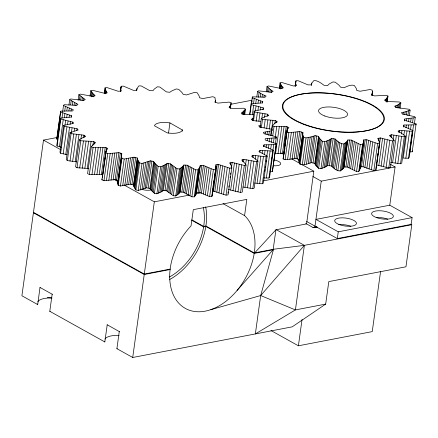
<?xml version="1.0" encoding="UTF-8"?>
<svg xmlns="http://www.w3.org/2000/svg" width="438" height="438" viewBox="0 0 438 438"><rect width="100%" height="100%" fill="white"/><g stroke="black" fill="none" stroke-linecap="round" stroke-linejoin="round"><path stroke-width="0.66" d="M372.404 93.124L371.616 94.827L374.583 95.911L386.19 95.287L387.991 96.07L386.36 98.753L384.471 100.203L386.907 101.457L399.456 101.994L400.858 102.864L397.48 105.12L394.594 106.242L396.357 107.6L409.18 109.265L410.099 110.179L405.15 111.882L401.427 112.621L402.429 114.006L414.83 116.705L415.224 117.614L404.602 118.994L404.789 120.33L416.1 123.921L415.947 124.775L403.956 125.016L403.316 126.232L412.925 130.524L412.235 131.274L399.516 130.36L398.082 131.395L401.367 133.141L405.478 136.152L404.285 136.766L391.528 134.74L389.382 135.539L391.731 137.417L394.156 140.505L392.525 140.943L380.419 137.926L377.671 138.435L378.958 140.346L379.576 143.352L377.594 143.587L366.787 139.738L363.589 139.936L363.743 141.775L362.516 144.529L360.288 144.556L351.364 140.083L347.887 139.957L346.907 141.622L343.901 143.982C340.315 144.053 337.446 141.271 334.993 138.939L331.424 138.501L327.679 165.493L325.609 166.894L320.983 168.729L318.64 168.34L315.721 165.257L314.796 163.358L311.33 162.629C307.766 163.807 303.808 165.537 300.079 164.338L299.138 162.268L298.946 160.368L302.91 132.511L299.729 131.531L288.839 132.725L286.874 132.002L287.585 129.161L288.932 127.578L286.211 126.396L274.051 126.44L272.441 125.607L274.965 123.127L277.363 121.83L275.25 120.51L262.482 119.41L261.311 118.506L265.505 116.513L268.833 115.577L267.437 114.192L254.741 112.002L254.078 111.082L263.791 109.155L263.194 107.786L251.259 104.622L251.133 103.735L262.521 102.919L262.745 101.632L252.217 97.663L252.638 96.858L265.078 97.198L266.123 96.064L262.433 94.416L257.56 91.509L258.513 90.825L271.336 92.298L273.137 91.378L270.301 89.555L267.01 86.483L268.434 85.957L280.95 88.492L283.413 87.835L281.585 85.925L280.052 82.859L281.869 82.519L293.405 85.979L296.4 85.618L295.672 83.735L295.978 80.833L298.097 80.701L308.029 84.89L311.391 84.852L311.807 83.089L313.936 80.515C317.791 80.395 321.043 83.149 324.038 85.295L327.58 85.574L329.119 84.03L332.962 81.922L335.322 82.213L339.083 85.251L340.556 87.162L344.098 87.753C347.219 86.253 350.822 84.386 354.315 85.459L356.351 88.542L356.707 90.398L360.052 91.257L370.083 89.511L372.19 90.162L372.508 92.188L372.119 95.15M302.691 133.376L302.888 135.276L303.824 137.346L300.079 164.338M230.41 108.263L231.16 102.864L229.118 102.098L217.96 103.122L215.036 102.147L215.403 100.357L214.899 97.384L212.644 96.727L202.767 98.583L199.597 97.778L199.093 95.889L197.231 92.829L194.828 92.303L186.533 94.936L183.21 94.329L181.858 92.391L178.682 89.336L176.207 88.963L171.877 90.885L169.747 92.292L166.369 91.892L159.826 87.02L157.351 86.806L154.236 89.111L152.917 90.732L149.599 90.551L141.228 85.941L138.83 85.892L137.023 88.514L136.563 90.294L133.393 90.343L123.461 86.138L121.211 86.259L120.768 89.117L121.173 91L118.255 91.279L107.058 87.6L105.021 87.885L105.958 90.896L107.222 92.829L104.644 93.321L92.517 90.288L90.765 90.732L93.048 93.798L95.128 95.719L92.966 96.42L80.28 94.121L78.862 94.701L85.262 99.59L83.587 100.472L70.726 98.977L69.686 99.683L77.92 104.321L76.776 105.355L64.14 104.709L63.505 105.52L73.332 109.763L72.757 110.923L60.723 111.148L60.515 112.04L71.629 115.758L71.646 117.006L60.575 118.096L56.83 145.088L57.055 146.029L61.293 147.261M272.518 130.584L263.369 132.336L263.972 133.634L276.039 136.722L276.263 137.663L265.198 138.747L265.209 139.996L276.329 143.719L276.121 144.611L264.081 144.836L263.506 145.991L273.334 150.234L272.699 151.05L260.062 150.404L258.918 151.439L267.158 156.076L266.112 156.782L253.257 155.287L251.582 156.169L257.977 161.053L256.558 161.638L243.873 159.339L241.716 160.034L243.796 161.956L246.074 165.027L244.327 165.471L232.195 162.432L229.621 162.931L230.886 164.863L231.817 167.869L229.786 168.159L218.584 164.48L215.666 164.754L216.076 166.637L211.882 196.492L209.638 196.613L199.701 192.408L196.536 192.457L196.071 194.231L194.264 196.859L191.866 196.81L183.5 192.2L180.177 192.019L178.863 193.64L175.742 195.945L173.267 195.731L166.725 190.859L163.352 190.459L161.217 191.866L156.886 193.788L154.411 193.41L150.48 189.38L149.889 188.422L153.634 161.43L150.311 160.817L142.016 163.451L139.612 162.931L137.746 159.87L137.247 157.976L134.072 157.176L124.195 159.027L121.939 158.375L121.436 155.402L121.808 153.607L118.879 152.638L107.726 153.661L105.684 152.889L106.554 150.097L107.781 148.46L105.191 147.349L93.097 147.507L91.328 146.648L93.557 144.113L95.604 142.684L93.425 141.469L80.756 140.757L79.322 139.837L82.826 137.642L85.634 136.459L83.937 135.178L71.076 133.617L70.02 132.659L78.183 129.971L77.017 128.662L64.359 126.303L63.707 125.339L73.469 123.423L72.872 122.125L60.8 119.037L60.575 118.096M212.167 195.54L216.076 166.637M327.679 165.493L331.248 165.931C333.701 168.263 336.57 171.044 340.156 170.973L343.162 168.614L344.142 166.949L347.619 167.075L356.543 171.548L358.771 171.521L359.998 168.767L359.839 166.933L363.042 166.73L373.849 170.579L375.831 170.344L379.576 143.352M298.946 160.368L299.165 159.503L295.984 158.523L285.094 159.717L283.129 158.994L286.945 131.006M283.851 153.995L286.211 126.396L282.466 153.388L283.851 153.995L287.525 126.976M149.889 188.422L146.56 187.814L138.271 190.442L135.862 189.922L134.001 186.862L133.502 184.967L130.327 184.168L120.45 186.024L118.194 185.367L117.691 182.394L118.063 180.598L115.134 179.629L103.981 180.653L101.939 179.881L105.848 151.92M345.889 167.02L349.59 140.029M361.449 166.84L365.155 139.848M57.438 137.433L43.499 140.111L33.408 212.791L144.228 274.506L170.103 269.534L170.229 268.395A55.571 37.805 -60.9 0 1 189.917 227.081L191.039 225.909L193.295 209.665L246.824 199.383L244.574 215.622L245.417 216.416A55.571 37.805 -60.9 0 1 254.407 252.222L254.215 253.394L205.827 226.446L203.615 226.873L191.789 220.287M57.86 139.454L56.77 139.032L60.515 112.04M60.63 111.821L56.77 139.032M57.055 146.029L60.8 119.037M62.661 111.597L63.505 105.52M61.944 118.282L62.694 112.884M59.475 146.757L63.22 119.766M107.124 324.717L119.267 331.577L116.897 348.675L132.714 357.485L292.206 326.847L325.675 304.103L328.801 281.607L405.96 266.791L411.802 224.727L304.377 245.351L273.564 249.244L254.275 252.945L253.914 255.146A55.571 37.805 -60.9 0 1 205.263 311.144A55.571 37.805 -60.9 0 1 169.917 271.281L170.163 269.085L144.288 274.057L33.474 212.342L21.9 295.765L37.717 304.574L40.011 287.339M64.72 111.186L65.377 106.461M64.337 117.734L64.895 113.683M63.707 125.339L59.962 152.331L60.614 153.295L67.036 154.652M60.614 153.295L64.359 126.303M66.828 110.732L67.299 107.359M64.988 125.164L65.645 120.439M66.658 117.806L67.123 114.433M68.936 105.082L69.686 99.683M68.892 110.913L69.264 108.213M63.203 153.88L66.948 126.889M67.594 124.436L68.065 121.058M70.627 104.737L71.191 100.691M69.089 117.149L69.368 115.128M70.994 111.038L71.274 109.018M72.297 105.032L72.768 101.66M65.771 154.411L69.516 127.42M70.102 124.321L70.474 121.622M71.443 117.11L71.629 115.758M70.02 132.659L66.275 159.651L67.332 160.609L76.48 161.852M74.044 105.29L74.416 102.591M67.332 160.609L71.076 133.617M71.394 132.621L72.051 127.896M72.686 123.472L72.872 122.125M75.851 105.503L76.135 103.477M78.112 100.099L78.862 94.701M70.009 161.036L73.759 134.044M74.181 131.011L74.553 128.312M107.201 324.859L104.83 341.952L49.784 311.298L52.155 294.205L40.088 287.481M79.398 99.793L79.957 95.741M80.68 100.132L81.145 96.754M76.732 130.688L77.017 128.662M72.642 161.408L76.387 134.417M82.048 100.433L82.426 97.734M83.516 100.707L83.795 98.681M75.221 161.721L78.966 134.729M79.322 139.837L75.577 166.829L77.011 167.749L88.498 168.449M80.926 139.032L81.484 134.986M77.011 167.749L80.756 140.757M83.559 137.877L83.937 135.178M79.694 168.006L83.444 141.014M90.014 96.13L90.765 90.732M90.852 95.823L91.416 91.772M91.613 96.847L92.177 92.796M82.317 168.203L86.062 141.211M92.67 96.497L93.048 93.798M93.748 96.798L94.028 94.772M84.857 168.351L88.602 141.359M87.315 168.438L91.06 141.447M91.328 146.648L87.584 173.64L89.352 174.499L101.446 174.34L102.695 174.882M92.861 145.52L93.425 141.469M89.352 174.499L93.097 147.507M91.964 174.576L95.708 147.584M104.277 93.283L105.021 87.885M104.556 93.623L105.213 88.903M105.054 93.278L105.52 89.905M105.58 93.595L105.958 90.896M94.488 174.598L98.232 147.606M106.335 93.223L106.522 91.871M96.918 174.565L100.663 147.573M99.24 174.483L102.985 147.491M101.446 174.34L105.191 147.349M102.487 177.302L102.673 175.956M102.864 174.603L103.144 172.577M103.33 171.231L103.987 166.506M104.173 165.153L104.452 163.133M104.638 161.781L105.295 157.056M105.481 155.709L105.766 153.683M105.952 152.336L106.138 150.984M103.981 180.653L107.726 153.661M106.439 180.544L110.184 153.552M120.308 91.542L120.926 87.211M120.483 91.142L120.768 89.117M120.461 91.657L120.647 90.305M120.833 88.958L121.211 86.259M120.707 91.411L120.893 90.064M108.794 180.39L112.539 153.399M111.033 180.188L114.778 153.191M113.152 179.936L116.897 152.939M115.134 179.629L118.879 152.638M116.546 180.106L120.297 153.114M117.691 182.394L121.545 154.483M117.723 183.347L121.808 153.607M117.893 184.338L121.638 157.346M118.194 185.367L121.939 158.375M120.45 186.024L124.195 159.027M122.684 185.734L126.434 158.742M136.525 90.754L136.711 89.401M136.744 90.54L137.023 88.514M124.797 185.405L128.542 158.414M126.785 185.033L130.529 158.041M128.63 184.622L132.375 157.631M130.327 184.168L134.072 157.176M133.502 184.967L137.247 157.976M133.672 185.898L137.417 158.906M134.001 186.862L137.746 159.87M134.477 187.853L138.222 160.861M135.101 188.877L138.846 161.885M135.862 189.922L139.612 162.931M138.271 190.442L142.016 163.451M140.209 189.988L143.954 162.996M142.016 189.495L145.761 162.503M143.68 188.97L147.425 161.978M145.202 188.406L148.947 161.414M146.56 187.814L150.311 160.817M148.175 188.116L151.92 161.124M150.48 189.38L154.225 162.383L153.634 161.43M151.241 190.355L154.986 163.363L154.225 162.383M152.15 191.357L155.895 164.365L154.986 163.363M153.212 192.375L156.957 165.383L155.895 164.365M154.411 193.41L158.156 166.418L156.957 165.383M132.714 357.485L154.313 201.825L123.927 184.907M156.886 193.788L160.636 166.796L164.962 164.874L167.097 163.467L170.47 163.867L177.012 168.739L179.492 168.953L182.608 166.648L183.922 165.027L187.245 165.208L195.611 169.818L198.009 169.862L199.816 167.239L200.281 165.465L203.446 165.411L213.383 169.621L215.633 169.501L216.06 167.59M158.474 193.174L162.219 166.177M159.919 192.528L163.664 165.537M168.531 133.037L169.939 122.914L169.588 122.859A14.136 5.136 7.9 0 0 154.45 125.766L167.25 132.9A14.136 5.136 7.9 0 0 182.394 129.987L169.939 122.914M161.217 191.866L164.962 164.874M162.367 191.176L166.111 164.179M163.352 190.459L167.097 163.467M164.989 190.656L168.734 163.664M166.725 190.859L170.47 163.867M167.721 191.811L171.472 164.819M168.887 192.775L172.632 165.783M170.207 193.755L173.952 166.763M171.669 194.74L175.414 167.749M173.267 195.731L177.012 168.739M182.224 131.214L182.411 129.862M175.742 195.945L179.492 168.953M176.925 195.195L180.67 168.203M177.965 194.423L181.71 167.431M178.863 193.64L182.608 166.648M179.602 192.835L183.347 165.843M180.177 192.019L183.922 165.027M183.5 192.2L187.245 165.208M184.874 193.12L188.619 166.128M186.407 194.045L190.152 167.048M188.094 194.965L191.839 167.973M189.911 195.89L193.656 168.898M191.866 196.81L195.611 169.818M194.264 196.859L198.009 169.862M195.009 195.989L198.753 168.997M195.611 195.113L199.356 168.121M196.071 194.231L199.816 167.239M196.383 193.344L200.281 165.465M198.08 192.435L201.825 165.444M199.701 192.408L203.446 165.411M201.409 193.267L205.154 166.276M215.124 102.382L215.403 100.357M203.27 194.116L207.015 167.124M205.263 194.959L209.014 167.968M207.388 195.791L211.138 168.8M209.638 196.613L213.383 169.621M213.043 186.615L213.229 185.263M214.352 177.166L214.543 175.819M215.759 167.042L215.945 165.695M211.882 196.492L215.633 169.501M217.133 164.622L213.344 191.62L214.839 191.472L218.584 164.48M231.817 167.869L228.072 194.866L226.041 195.151L216.832 192.249L220.577 165.252M229.55 107.858L231.16 102.864M230.005 107.688L230.284 105.662M230.235 108.148L230.7 104.77M218.956 193.005L222.701 166.013M221.206 193.738L224.951 166.747M223.572 194.456L227.317 167.464M226.041 195.151L229.786 168.159M230.602 164.715L230.881 162.695M231.45 167.831L232.195 162.432M227.979 193.174L228.165 191.822M228.822 187.103L229.008 185.75M230.131 177.653L230.317 176.306M230.602 174.28L230.788 172.928M231.445 168.208L231.631 166.856M246.074 165.027L242.329 192.019L240.577 192.463L230.667 190.092L234.412 163.1M242.039 114.411L242.323 112.385L245.51 109.111L243.747 108.252L231.653 108.405L229.058 107.299L229.742 106.505M242.909 114.34L243.287 111.641M232.994 190.727L236.739 163.735M243.67 114.219L244.136 110.847M244.223 114.723L244.88 109.998M244.76 114.51L245.51 109.111M235.43 191.335L239.175 164.343M237.96 191.915L241.705 164.918M242.526 161.715L242.805 159.689M249.638 114.532L251.133 103.735M249.852 114.74L251.259 104.622M251.374 103.735L252.217 97.663M243.501 162.038L243.873 159.339M251.888 102.257L252.08 100.904M252.359 98.878L252.638 96.858M240.577 192.463L244.327 165.471M253.575 103.313L254.226 98.588M252.332 114.844L253.646 105.399M245.587 164.6L246.244 159.875M252.376 120.762L252.655 118.736L253.558 118.32M252.77 120.532L254.078 111.082M255.732 103.499L256.296 99.453M253.525 120.773L254.741 112.002M256.81 96.907L257.56 91.509M255.381 110.836L256.038 106.111M257.977 161.053L254.232 188.044L252.814 188.63L244.957 187.365L248.702 160.374M258.442 97.252L259.093 92.528M258.031 102.952L258.409 100.253M256.153 121.364L257.369 112.593M257.966 110.124L258.436 106.752M247.503 187.825L251.248 160.834M260.254 96.869L260.719 93.497M260.276 103.007L260.561 100.981M252.972 157.313L253.257 155.287M262.061 97.116L262.433 94.416M258.842 121.211L259.964 113.113M260.451 110.009L260.824 107.31M250.125 188.247L253.87 161.255M262.559 102.979L262.745 101.632M255.239 159.049L255.704 155.676M263.955 97.296L264.234 95.276M260.095 127.283L261.311 118.506M260.156 127.392L260.435 125.367L258.661 125.788L259.827 127.097L272.48 129.451M262.915 109.812L263.194 107.786M261.864 118.282L262.515 113.557M252.814 188.63L256.558 161.638M261.355 127.507L262.482 119.41M266.26 91.881L267.01 86.483M257.571 160.746L258.228 156.021M267.421 91.591L267.979 87.54M264.547 117.296L265.012 113.918M259.783 152.424L260.062 150.404M268.609 91.942L269.08 88.569M264.087 127.88L265.209 119.782M254.478 183.013L257.062 183.308L260.807 156.317M269.928 92.254L270.301 89.555M267.158 116.218L267.437 114.192M262.148 153.333L262.521 150.634M265.132 134.099L265.417 132.073M263.895 146.183L264.081 144.836M271.374 92.517L271.653 90.491M266.649 128.854L267.864 120.078M257.062 183.308L259.69 183.566L263.435 156.574M267.043 134.444L267.415 131.745M264.459 154.86L265.023 150.814M266.101 147.601L266.474 144.901M267.169 140.675L267.448 138.649M269.217 129.079L270.432 120.308M268.812 135.408L269.37 131.362M259.69 183.566L262.367 183.774L266.112 156.782M264.744 171.187L264.935 169.834M265.214 167.809L265.401 166.462M266.058 161.737L266.244 160.39M266.808 156.339L267.552 150.94M267.158 156.076L263.408 183.068L262.367 183.774M269.217 141.863L269.688 138.49M268.412 148.285L268.877 144.912M270.624 135.638L271.281 130.918M271.686 129.226L272.901 120.45M271.04 135.731L272.441 125.607M263.807 177.932L266.37 178.009L270.115 151.017M271.341 142.317L271.905 138.271M270.728 148.915L271.292 144.863M272.743 135.889L274.051 126.44M279.302 88.257L280.052 82.859M274.785 123.883L275.25 120.51M279.751 88.629L280.408 83.904M280.353 88.974L280.917 84.928M276.132 122.536L276.318 121.189M273.443 142.717L274.1 137.992M281.207 88.624L281.585 85.925M266.37 178.009L268.954 178.042L272.699 151.05M271.741 158.934L271.927 157.581M272.956 150.163L273.706 144.764M273.334 150.234L269.589 177.226L268.954 178.042M275.332 136.694L276.739 126.577M282.225 88.246L282.411 86.899M275.759 138.747L276.039 136.722M275.42 143.735L276.263 137.663M269.961 171.756L272.376 171.603L276.121 144.611M276.329 143.719L272.376 171.603M279.307 126.637L275.562 153.634L282.466 153.388M278.01 153.629L281.76 126.637M280.32 153.546L284.065 126.555M237.111 290.405L273.564 249.244L260.676 295.546L255.354 333.926L295.415 309.912L325.675 304.103M283.129 158.994L287.18 130.053M284.777 149.407L284.963 148.055M287.399 130.513L287.585 129.161M295.13 86.149L295.699 81.807M285.094 159.717L288.839 132.725M295.228 86.231L295.978 80.833M295.387 85.76L295.672 83.735M295.743 86.034L295.935 84.682M287.585 159.602L291.33 132.61M289.94 159.427L293.684 132.435M292.135 159.191L295.88 132.199M294.155 158.89L297.9 131.898M295.984 158.523L299.729 131.531M297.522 159.005L301.267 132.013M298.946 161.293L302.91 132.511M299.138 162.268L302.888 135.276M299.521 163.281L303.266 136.289M311.298 85.317L311.484 83.97M311.522 85.114L311.807 83.089M302.297 164.907L306.042 137.915L312.037 136.705L315.075 135.638L318.546 136.366L319.466 138.266L322.384 141.348L324.728 141.737L329.354 139.903L331.424 138.501M304.465 164.557L308.21 137.565M306.463 164.151L310.214 137.16M308.292 163.697L312.037 136.705M309.918 163.193L313.663 136.196M311.33 162.629L315.075 135.638M313.017 162.996L316.762 136.004M314.796 163.358L318.546 136.366M301.892 164.551L313.805 171.187L306.562 223.9L275.924 229.78L254.215 253.394L273.131 249.764L275.924 229.78M315.146 164.288L318.891 137.297M276.334 229.736L304.377 245.351L295.415 309.912L260.676 295.546L210.82 309.65M315.721 165.257L319.466 138.266M316.504 166.259L320.249 139.268M317.479 167.289L321.224 140.297M318.64 168.34L322.384 141.348M320.983 168.729L324.728 141.737M322.713 168.154L326.458 141.162M380.584 271.445L372.234 331.615L298.398 345.801L302.056 319.433M314.812 227.486L321.246 181.146L312.896 176.498M324.257 167.54L328.002 140.549M325.609 166.894L329.354 139.903M326.759 166.21L330.504 139.218M329.414 165.712L333.159 138.72M331.248 165.931L334.993 138.939M332.135 166.873L335.88 139.875M333.258 167.831L337.003 140.839M334.588 168.805L338.333 141.813M336.105 169.796L339.85 142.799M337.808 170.787L341.552 143.795M340.156 170.973L343.901 143.982M341.344 170.207L345.089 143.215M342.352 169.424L346.097 142.432M343.162 168.614L346.907 141.622M343.77 167.792L347.515 140.801M344.142 166.949L347.887 139.957M337.32 238.568L338.256 231.817L315.935 219.389L389.776 205.203L412.092 217.631L411.156 224.382L337.32 238.568L306.655 221.486M347.619 167.075L351.364 140.083M349.009 167.973L352.754 140.981M350.614 168.876L354.358 141.885M352.415 169.774L356.16 142.783M354.397 170.667L358.142 143.675M356.543 171.548L360.288 144.556M358.771 171.521L362.516 144.529M359.363 170.606L363.107 143.615M363.305 141.961L363.589 139.936M359.773 169.687L363.682 141.529M359.998 168.767L363.743 141.775M372.065 93.896L372.437 91.197M371.922 95.358L372.108 94.006M372.043 95.561L372.508 92.188M363.042 166.73L366.787 139.738M364.849 167.546L368.593 140.554M366.852 168.34L370.603 141.348M369.031 169.112L372.776 142.115M371.369 169.856L375.114 142.865M373.849 170.579L377.594 143.587M378.651 140.894L379.023 138.194M379.144 142.684L379.33 141.332M376.258 165.953L375.831 170.344M376.445 164.606L376.729 162.58M376.915 161.228L377.195 159.208M377.381 157.855L378.038 153.13M378.224 151.783L378.509 149.758M378.695 148.411L379.352 143.686M385.314 100.866L385.506 99.514M380.419 137.926L376.675 164.918L388.78 167.935L390.411 167.497L394.156 140.505M385.988 101.452L386.36 98.753M386.497 101.966L387.061 97.92M386.946 101.747L387.603 97.022M387.148 102.142L387.991 96.07M378.804 165.602L382.549 138.611M381.104 166.243L384.849 139.251M383.54 166.845L387.285 139.853M390.258 136.508L390.444 135.156M386.102 167.409L389.847 140.417M391.156 137.444L391.528 134.74M395.821 107.748L396.1 105.722M388.78 167.935L392.525 140.943M397.102 107.819L397.48 105.12M393.215 139.979L393.871 135.26M398.262 107.808L398.728 104.436M399.292 107.732L399.856 103.68M400.108 108.263L400.858 102.864M405.478 136.152L401.734 163.144L400.54 163.757L392.59 162.706L396.335 135.714M399.237 132.386L399.516 130.36M395.153 163.111L398.898 136.119M389.776 205.203L395.081 166.966L390.313 164.305M403.048 114.323L403.332 112.298M401.476 134.055L401.942 130.677M397.808 163.462L401.553 136.464M404.778 114.581L405.15 111.882M403.677 127.036L403.956 125.016M404.526 120.998L404.712 119.645M406.42 114.761L406.891 111.389M403.88 134.975L404.438 130.924M400.54 163.757L404.285 136.766M406.524 120.904L406.803 118.879M405.96 127.819L406.333 125.12M407.887 115.539L408.539 110.819M406.995 131.104L403.25 158.102L408.49 158.266L409.18 157.516L412.925 130.524M408.599 121.381L408.972 118.682M409.355 115.577L410.099 110.179M408.26 128.52L408.731 125.142M410.636 121.775L411.101 118.397M405.851 158.217L409.596 131.225M410.576 129.139L411.14 125.093M412.53 122.766L413.187 118.041M408.49 158.266L412.235 131.274M410.455 147.239L409.804 151.964L412.202 151.767L412.355 150.918M410.647 145.887L412.235 134.417M412.421 133.064L413.549 124.967M414.381 123.686L415.224 117.614M412.202 151.767L416.1 123.921M84.583 137.165L84.775 135.818M102.793 174.209L106.478 147.907M131.909 184.573L135.698 157.592M181.841 192.118L185.63 165.126M252.244 157.083L252.43 155.731M263.621 146.768L263.807 145.416M398.635 132.232L398.821 130.885M94.247 144.118L94.531 142.098M203.615 226.873L203.807 225.701A52.648 35.817 -60.9 0 0 203.352 207.689M254.275 252.945L205.893 225.997L203.681 226.424L203.347 228.444A52.648 35.817 -60.9 0 1 169.386 277.04M101.939 179.881L102.103 178.912M283.2 157.998L283.435 157.045M260.676 295.546L304.377 245.351M242.323 112.385L241.239 113.075L243.418 114.285L253.399 114.745M252.655 118.736L251.209 119.3L252.907 120.581L260.451 121.342M230.35 104.381L251.834 100.253M154.313 201.825L189.161 195.134M195.863 193.848L200.549 192.944M263.545 180.845L313.805 171.187M321.246 181.146L395.081 166.966M305.812 223.484L312.951 227.459L316.975 226.687M338.256 231.817L412.092 217.631M312.951 227.459L317.681 227.53M47.32 297.621L52.007 297.966A19.502 7.085 7.9 0 0 37.777 301.667M158.156 166.418L160.636 166.796M390.74 162.367L392.59 162.706M243.112 186.993L244.957 187.365M303.824 137.346L306.042 137.915M119.267 331.577L119.612 331.67M116.897 348.675L117.236 348.768M52.155 294.205L52.5 294.292M49.784 311.298L50.124 311.391M228.45 189.424L230.667 190.092M214.839 191.472L216.832 192.249M410.63 224.075L411.802 224.727M281.037 152.939L284.016 154.598M291.763 158.912L300.101 163.555M223.068 203.648L244.574 215.622M191.849 219.838L203.681 226.424M43.499 140.111L60.778 149.736M113.798 179.262L117.97 181.589M270.969 330.526L298.398 345.801M37.717 304.574L37.641 304.437A19.502 7.085 7.9 0 1 37.454 303.95M104.83 341.952L104.753 341.81A19.502 7.085 7.9 0 1 104.567 341.328M212.2 192.687L212.331 193.634M169.681 279.493A55.571 37.805 -60.9 0 0 205.531 228.198L206.024 225.274A55.571 37.805 -60.9 0 0 205.663 206.845M104.89 339.045A19.502 7.085 7.9 0 1 119.12 335.344M273.942 159.936A8.043 2.924 7.9 0 1 280.72 163.812A8.043 2.924 7.9 0 1 273.131 165.695M151.285 189.868A8.043 2.924 7.9 0 1 142.197 189.495M376.269 217.566A10.966 3.986 7.9 0 1 387.745 219.159M338.738 224.716A10.966 3.986 7.9 0 1 350.827 226.249M304.268 124.255A51.186 18.593 7.9 0 0 384.181 120.313A51.186 18.593 7.9 0 0 312.464 92.911A51.186 18.593 7.9 0 0 304.268 124.255M376.269 217.516A10.966 3.986 7.9 0 0 393.319 216.602A10.966 3.986 7.9 0 0 377.841 210.771A10.966 3.986 7.9 0 0 376.269 217.516M324.788 115.988A14.624 5.311 7.9 0 0 347.52 114.767A14.624 5.311 7.9 0 0 326.885 106.992A14.624 5.311 7.9 0 0 324.788 115.988M304.103 124.502A51.186 18.593 7.9 0 0 383.655 120.226A51.186 18.593 7.9 0 0 311.44 93.026A51.186 18.593 7.9 0 0 304.103 124.502M339.351 224.612A10.966 3.986 7.9 0 0 356.395 223.692A10.966 3.986 7.9 0 0 340.923 217.867A10.966 3.986 7.9 0 0 339.351 224.612"/></g></svg>
